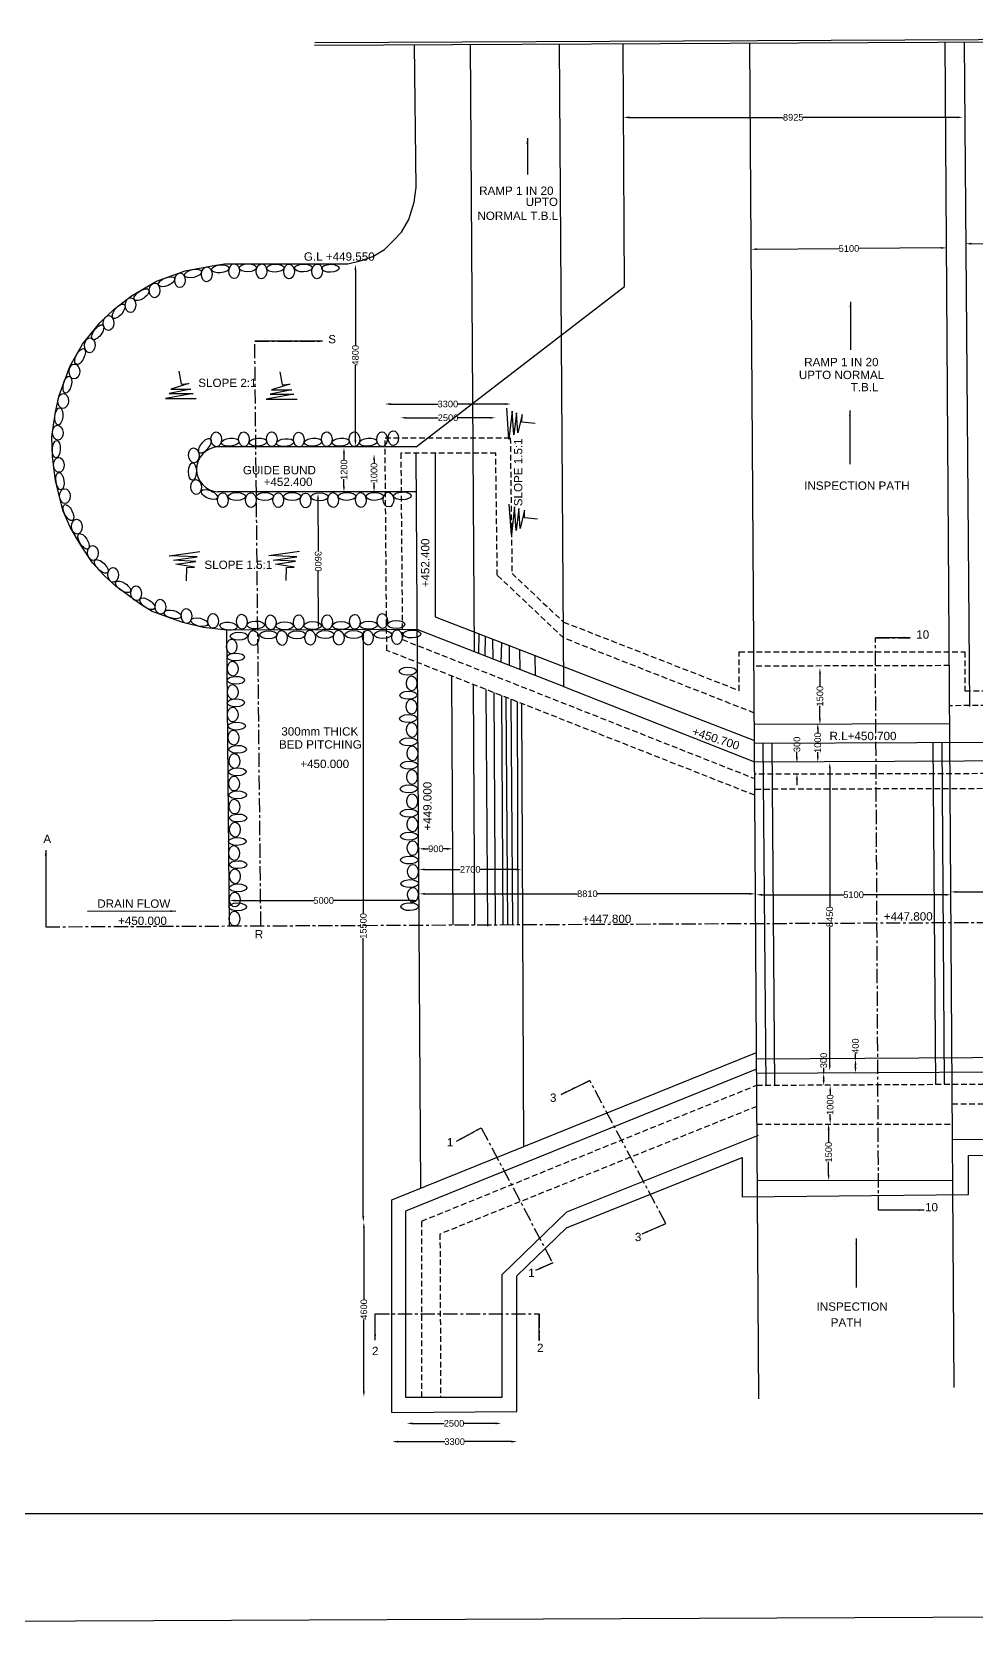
# Model space of a CAD drawing. Header units: millimetres. Extents: x -291 to 121906, y -4 to 63377.
# Drawn here: x 21280 to 46225, y -4 to 42098 of the extents above; entities that cross this region are included whole.
import ezdxf

# ---------------------------------------------------------------- set-up
doc = ezdxf.new("R2010")
doc.units = ezdxf.units.MM
doc.header["$MEASUREMENT"] = 0
doc.linetypes.add('CENTER', pattern=[2, 1.25, -0.25, 0.25, -0.25])
doc.linetypes.add('DASHED', pattern=[0.75, 0.5, -0.25])
for name, color, linetype in [('DIM', 7, 'Continuous'), ('DWG', 7, 'Continuous'), ('TXT', 7, 'Continuous')]:
    doc.layers.add(name, color=color, linetype=linetype)
doc.styles.get("Standard").update_dxf_attribs({"font": 'arial.ttf'})
doc.dimstyles.new('Civil', dxfattribs={"dimtxt": 175, "dimasz": 150, "dimexe": 0.1, "dimexo": 0.0625, "dimgap": 0.09, "dimtad": 0, "dimdec": 0, "dimzin": 12, "dimdsep": 46, "dimtxsty": 'Standard', "dimcen": 0.1, "dimse1": 1, "dimse2": 1, "dimadec": 0, "dimazin": 2, "dimtfac": 1, "dimtdec": 0, "dimtofl": 0, "dimtmove": 0, "dimatfit": 3, "dimfxl": 1, "dimfrac": 1, "dimtolj": 1, "dimtzin": 0, "dimarcsym": 0})
picture_1 = doc.add_image_def('image1.jpg', size_in_pixel=(4892, 9492))

# ---------------------------------------------------------------- blocks, each defined once
blk = doc.blocks.new('*D39')
at = {"layer": 'Defpoints', "color": 0, "linetype": 'ByBlock', "transparency": 16777216}
for p in [(36913, 39667), (45874, 39839), (45874, 39667)]:
    blk.add_point(p, dxfattribs=at)
at = {"layer": 'DIM', "color": 0, "linetype": 'ByBlock', "lineweight": -2, "transparency": 16777216}
for p, q in [((37063, 39839), (41131, 39839)), ((45724, 39839), (41656, 39839))]:
    blk.add_line(p, q, dxfattribs=at)
at = {"layer": 'DIM', "color": 0, "linetype": 'ByBlock', "transparency": 16777216}
for points in [[(37063, 39864), (37063, 39814), (36913, 39839)], [(45724, 39864), (45724, 39814), (45874, 39839)]]:
    blk.add_solid(points, dxfattribs=at)
at = {"layer": 'DIM', "color": 0, "linetype": 'ByBlock', "transparency": 16777216, "insert": (41393, 39839), "char_height": 175, "attachment_point": 5}
blk.add_mtext('\\A1;8925', dxfattribs=at)
blk = doc.blocks.new('*D40')
at = {"layer": 'Defpoints', "color": 0, "linetype": 'ByBlock', "transparency": 16777216}
for p in [(40286, 36304), (45445, 36390), (45445, 36341)]:
    blk.add_point(p, dxfattribs=at)
at = {"layer": 'DIM', "color": 0, "linetype": 'ByBlock', "lineweight": -2, "transparency": 16777216}
for p, q in [((40435, 36355), (42604, 36370)), ((45295, 36389), (43126, 36374))]:
    blk.add_line(p, q, dxfattribs=at)
at = {"layer": 'DIM', "color": 0, "linetype": 'ByBlock', "transparency": 16777216}
for points in [[(40435, 36380), (40435, 36330), (40285, 36353)], [(45295, 36414), (45295, 36364), (45445, 36390)]]:
    blk.add_solid(points, dxfattribs=at)
at = {"layer": 'DIM', "color": 0, "linetype": 'ByBlock', "transparency": 16777216, "insert": (42865, 36372), "char_height": 175, "attachment_point": 5, "rotation": 0.408}
blk.add_mtext('\\A1;5100', dxfattribs=at)
blk = doc.blocks.new('*D41')
at = {"layer": 'Defpoints', "color": 0, "linetype": 'ByBlock', "transparency": 16777216}
for p in [(45951, 36301), (51785, 36573), (51788, 36375)]:
    blk.add_point(p, dxfattribs=at)
at = {"layer": 'DIM', "color": 0, "linetype": 'ByBlock', "lineweight": -2, "transparency": 16777216}
for p, q in [((46098, 36501), (48605, 36533)), ((51636, 36571), (49129, 36540))]:
    blk.add_line(p, q, dxfattribs=at)
at = {"layer": 'DIM', "color": 0, "linetype": 'ByBlock', "transparency": 16777216}
for points in [[(46098, 36526), (46099, 36476), (45948, 36499)], [(51635, 36596), (51636, 36546), (51785, 36573)]]:
    blk.add_solid(points, dxfattribs=at)
at = {"layer": 'DIM', "color": 0, "linetype": 'ByBlock', "transparency": 16777216, "insert": (48867, 36536), "char_height": 175, "attachment_point": 5, "rotation": 0.7239}
blk.add_mtext('\\A1;5259', dxfattribs=at)
blk = doc.blocks.new('*D47')
at = {"layer": 'Defpoints', "color": 0, "linetype": 'ByBlock', "transparency": 16777216}
for p in [(30606, 32175), (33934, 32264), (33934, 32175)]:
    blk.add_point(p, dxfattribs=at)
at = {"layer": 'DIM', "color": 0, "linetype": 'ByBlock', "lineweight": -2, "transparency": 16777216}
for p, q in [((30756, 32264), (32009, 32264)), ((33784, 32264), (32531, 32264))]:
    blk.add_line(p, q, dxfattribs=at)
at = {"layer": 'DIM', "color": 0, "linetype": 'ByBlock', "transparency": 16777216}
for points in [[(30756, 32289), (30756, 32239), (30606, 32264)], [(33784, 32289), (33784, 32239), (33934, 32264)]]:
    blk.add_solid(points, dxfattribs=at)
at = {"layer": 'DIM', "color": 0, "linetype": 'ByBlock', "transparency": 16777216, "insert": (32270, 32264), "char_height": 175, "attachment_point": 5}
blk.add_mtext('\\A1;3300', dxfattribs=at)
blk = doc.blocks.new('*D48')
at = {"layer": 'Defpoints', "color": 0, "linetype": 'ByBlock', "transparency": 16777216}
for p in [(31015, 31861), (33530, 31900), (33530, 31861)]:
    blk.add_point(p, dxfattribs=at)
at = {"layer": 'DIM', "color": 0, "linetype": 'ByBlock', "lineweight": -2, "transparency": 16777216}
for p, q in [((31165, 31900), (32010, 31900)), ((33380, 31900), (32536, 31900))]:
    blk.add_line(p, q, dxfattribs=at)
at = {"layer": 'DIM', "color": 0, "linetype": 'ByBlock', "transparency": 16777216}
for points in [[(31165, 31925), (31165, 31875), (31015, 31900)], [(33380, 31925), (33380, 31875), (33530, 31900)]]:
    blk.add_solid(points, dxfattribs=at)
at = {"layer": 'DIM', "color": 0, "linetype": 'ByBlock', "transparency": 16777216, "insert": (32273, 31900), "char_height": 175, "attachment_point": 5}
blk.add_mtext('\\A1;2500', dxfattribs=at)
blk = doc.blocks.new('*D49')
at = {"layer": 'Defpoints', "color": 0, "linetype": 'ByBlock', "transparency": 16777216}
for p in [(30319, 30936), (30356, 30936), (30356, 29942)]:
    blk.add_point(p, dxfattribs=at)
at = {"layer": 'DIM', "color": 0, "linetype": 'ByBlock', "lineweight": -2, "transparency": 16777216}
for p, q in [((30319, 30786), (30319, 30692)), ((30319, 30092), (30319, 30186))]:
    blk.add_line(p, q, dxfattribs=at)
at = {"layer": 'DIM', "color": 0, "linetype": 'ByBlock', "transparency": 16777216}
for points in [[(30294, 30786), (30344, 30786), (30319, 30936)], [(30294, 30092), (30344, 30092), (30319, 29942)]]:
    blk.add_solid(points, dxfattribs=at)
at = {"layer": 'DIM', "color": 0, "linetype": 'ByBlock', "transparency": 16777216, "insert": (30319, 30439), "char_height": 175, "attachment_point": 5, "rotation": 90}
blk.add_mtext('\\A1;1000', dxfattribs=at)
blk = doc.blocks.new('*D50')
at = {"layer": 'Defpoints', "color": 0, "linetype": 'ByBlock', "transparency": 16777216}
for p in [(28769, 29900), (28837, 29900), (28780, 26313)]:
    blk.add_point(p, dxfattribs=at)
at = {"layer": 'DIM', "color": 0, "linetype": 'ByBlock', "lineweight": -2, "transparency": 16777216}
for p, q in [((28837, 29750), (28841, 28368)), ((28848, 26463), (28843, 27846))]:
    blk.add_line(p, q, dxfattribs=at)
at = {"layer": 'DIM', "color": 0, "linetype": 'ByBlock', "transparency": 16777216}
for points in [[(28862, 29750), (28812, 29750), (28837, 29900)], [(28873, 26463), (28823, 26463), (28848, 26313)]]:
    blk.add_solid(points, dxfattribs=at)
at = {"layer": 'DIM', "color": 0, "linetype": 'ByBlock', "transparency": 16777216, "insert": (28842, 28107), "char_height": 175, "attachment_point": 5, "rotation": 270.1818}
blk.add_mtext('\\A1;3600', dxfattribs=at)
blk = doc.blocks.new('*D51')
at = {"layer": 'Defpoints', "color": 0, "linetype": 'ByBlock', "transparency": 16777216}
for p in [(29460, 31116), (29524, 31116), (29460, 29942)]:
    blk.add_point(p, dxfattribs=at)
at = {"layer": 'DIM', "color": 0, "linetype": 'ByBlock', "lineweight": -2, "transparency": 16777216}
for p, q in [((29524, 30966), (29524, 30781)), ((29524, 30092), (29524, 30276))]:
    blk.add_line(p, q, dxfattribs=at)
at = {"layer": 'DIM', "color": 0, "linetype": 'ByBlock', "transparency": 16777216}
for points in [[(29499, 30966), (29549, 30966), (29524, 31116)], [(29499, 30092), (29549, 30092), (29524, 29942)]]:
    blk.add_solid(points, dxfattribs=at)
at = {"layer": 'DIM', "color": 0, "linetype": 'ByBlock', "transparency": 16777216, "insert": (29524, 30529), "char_height": 175, "attachment_point": 5, "rotation": 90}
blk.add_mtext('\\A1;1200', dxfattribs=at)
blk = doc.blocks.new('*D52')
at = {"layer": 'Defpoints', "color": 0, "linetype": 'ByBlock', "transparency": 16777216}
for p in [(29640, 35953), (29827, 35953), (29640, 31153)]:
    blk.add_point(p, dxfattribs=at)
at = {"layer": 'DIM', "color": 0, "linetype": 'ByBlock', "lineweight": -2, "transparency": 16777216}
for p, q in [((29827, 35803), (29827, 33818)), ((29827, 31303), (29827, 33288))]:
    blk.add_line(p, q, dxfattribs=at)
at = {"layer": 'DIM', "color": 0, "linetype": 'ByBlock', "transparency": 16777216}
for points in [[(29802, 35803), (29852, 35803), (29827, 35953)], [(29802, 31303), (29852, 31303), (29827, 31153)]]:
    blk.add_solid(points, dxfattribs=at)
at = {"layer": 'DIM', "color": 0, "linetype": 'ByBlock', "transparency": 16777216, "insert": (29827, 33553), "char_height": 175, "attachment_point": 5, "rotation": 90}
blk.add_mtext('\\A1;4800', dxfattribs=at)
blk = doc.blocks.new('*D53')
at = {"layer": 'Defpoints', "color": 0, "linetype": 'ByBlock', "transparency": 16777216}
for p in [(26499, 19203), (31476, 19203), (31476, 19143)]:
    blk.add_point(p, dxfattribs=at)
at = {"layer": 'DIM', "color": 0, "linetype": 'ByBlock', "lineweight": -2, "transparency": 16777216}
for p, q in [((26649, 19143), (28726, 19143)), ((31326, 19143), (29248, 19143))]:
    blk.add_line(p, q, dxfattribs=at)
at = {"layer": 'DIM', "color": 0, "linetype": 'ByBlock', "transparency": 16777216}
for points in [[(26649, 19168), (26649, 19118), (26499, 19143)], [(31326, 19168), (31326, 19118), (31476, 19143)]]:
    blk.add_solid(points, dxfattribs=at)
at = {"layer": 'DIM', "color": 0, "linetype": 'ByBlock', "transparency": 16777216, "insert": (28987, 19143), "char_height": 175, "attachment_point": 5}
blk.add_mtext('\\A1;5000', dxfattribs=at)
blk = doc.blocks.new('*D54')
at = {"layer": 'Defpoints', "color": 0, "linetype": 'ByBlock', "transparency": 16777216}
for p in [(30006, 26298), (30006, 10645), (30035, 10645)]:
    blk.add_point(p, dxfattribs=at)
at = {"layer": 'DIM', "color": 0, "linetype": 'ByBlock', "lineweight": -2, "transparency": 16777216}
for p, q in [((30035, 26148), (30035, 18792)), ((30035, 10795), (30035, 18151))]:
    blk.add_line(p, q, dxfattribs=at)
at = {"layer": 'DIM', "color": 0, "linetype": 'ByBlock', "transparency": 16777216}
for points in [[(30010, 26148), (30060, 26148), (30035, 26298)], [(30010, 10795), (30060, 10795), (30035, 10645)]]:
    blk.add_solid(points, dxfattribs=at)
at = {"layer": 'DIM', "color": 0, "linetype": 'ByBlock', "transparency": 16777216, "insert": (30035, 18472), "char_height": 175, "attachment_point": 5, "rotation": 90}
blk.add_mtext('\\A1;15500', dxfattribs=at)
blk = doc.blocks.new('*D55')
at = {"layer": 'Defpoints', "color": 0, "linetype": 'ByBlock', "transparency": 16777216}
for p in [(30035, 10645), (30035, 6029), (30050, 6029)]:
    blk.add_point(p, dxfattribs=at)
at = {"layer": 'DIM', "color": 0, "linetype": 'ByBlock', "lineweight": -2, "transparency": 16777216}
for p, q in [((30050, 10495), (30050, 8602)), ((30050, 6179), (30050, 8072))]:
    blk.add_line(p, q, dxfattribs=at)
at = {"layer": 'DIM', "color": 0, "linetype": 'ByBlock', "transparency": 16777216}
for points in [[(30025, 10495), (30075, 10495), (30050, 10645)], [(30025, 6179), (30075, 6179), (30050, 6029)]]:
    blk.add_solid(points, dxfattribs=at)
at = {"layer": 'DIM', "color": 0, "linetype": 'ByBlock', "transparency": 16777216, "insert": (30050, 8337), "char_height": 175, "attachment_point": 5, "rotation": 90}
blk.add_mtext('\\A1;4600', dxfattribs=at)
blk = doc.blocks.new('*D56')
at = {"layer": 'Defpoints', "color": 0, "linetype": 'ByBlock', "transparency": 16777216}
for p in [(30796, 4788), (34099, 4845), (34099, 4788)]:
    blk.add_point(p, dxfattribs=at)
at = {"layer": 'DIM', "color": 0, "linetype": 'ByBlock', "lineweight": -2, "transparency": 16777216}
for p, q in [((30946, 4845), (32187, 4845)), ((33949, 4845), (32709, 4845))]:
    blk.add_line(p, q, dxfattribs=at)
at = {"layer": 'DIM', "color": 0, "linetype": 'ByBlock', "transparency": 16777216}
for points in [[(30946, 4870), (30946, 4820), (30796, 4845)], [(33949, 4870), (33949, 4820), (34099, 4845)]]:
    blk.add_solid(points, dxfattribs=at)
at = {"layer": 'DIM', "color": 0, "linetype": 'ByBlock', "transparency": 16777216, "insert": (32448, 4845), "char_height": 175, "attachment_point": 5}
blk.add_mtext('\\A1;3300', dxfattribs=at)
blk = doc.blocks.new('*D57')
at = {"layer": 'Defpoints', "color": 0, "linetype": 'ByBlock', "transparency": 16777216}
for p in [(31185, 5302), (33679, 5327), (33679, 5302)]:
    blk.add_point(p, dxfattribs=at)
at = {"layer": 'DIM', "color": 0, "linetype": 'ByBlock', "lineweight": -2, "transparency": 16777216}
for p, q in [((31335, 5327), (32169, 5327)), ((33529, 5327), (32695, 5327))]:
    blk.add_line(p, q, dxfattribs=at)
at = {"layer": 'DIM', "color": 0, "linetype": 'ByBlock', "transparency": 16777216}
for points in [[(31335, 5352), (31335, 5302), (31185, 5327)], [(33529, 5352), (33529, 5302), (33679, 5327)]]:
    blk.add_solid(points, dxfattribs=at)
at = {"layer": 'DIM', "color": 0, "linetype": 'ByBlock', "transparency": 16777216, "insert": (32432, 5327), "char_height": 175, "attachment_point": 5}
blk.add_mtext('\\A1;2500', dxfattribs=at)
blk = doc.blocks.new('*D58')
at = {"layer": 'Defpoints', "color": 0, "linetype": 'ByBlock', "transparency": 16777216}
for p in [(42328, 13242), (42385, 13242), (42385, 11745)]:
    blk.add_point(p, dxfattribs=at)
at = {"layer": 'DIM', "color": 0, "linetype": 'ByBlock', "lineweight": -2, "transparency": 16777216}
for p, q in [((42328, 13092), (42328, 12746)), ((42328, 11895), (42328, 12241))]:
    blk.add_line(p, q, dxfattribs=at)
at = {"layer": 'DIM', "color": 0, "linetype": 'ByBlock', "transparency": 16777216}
for points in [[(42303, 13092), (42353, 13092), (42328, 13242)], [(42303, 11895), (42353, 11895), (42328, 11745)]]:
    blk.add_solid(points, dxfattribs=at)
at = {"layer": 'DIM', "color": 0, "linetype": 'ByBlock', "transparency": 16777216, "insert": (42328, 12493), "char_height": 175, "attachment_point": 5, "rotation": 90}
blk.add_mtext('\\A1;1500', dxfattribs=at)
blk = doc.blocks.new('*D59')
at = {"layer": 'Defpoints', "color": 0, "linetype": 'ByBlock', "transparency": 16777216}
for p in [(42328, 14255), (42369, 14255), (42328, 13242)]:
    blk.add_point(p, dxfattribs=at)
at = {"layer": 'DIM', "color": 0, "linetype": 'ByBlock', "lineweight": -2, "transparency": 16777216}
for p, q in [((42369, 14105), (42369, 14001)), ((42369, 13392), (42369, 13496))]:
    blk.add_line(p, q, dxfattribs=at)
at = {"layer": 'DIM', "color": 0, "linetype": 'ByBlock', "transparency": 16777216}
for points in [[(42344, 14105), (42394, 14105), (42369, 14255)], [(42344, 13392), (42394, 13392), (42369, 13242)]]:
    blk.add_solid(points, dxfattribs=at)
at = {"layer": 'DIM', "color": 0, "linetype": 'ByBlock', "transparency": 16777216, "insert": (42369, 13749), "char_height": 175, "attachment_point": 5, "rotation": 90}
blk.add_mtext('\\A1;1000', dxfattribs=at)
blk = doc.blocks.new('*D60')
at = {"layer": 'Defpoints', "color": 0, "linetype": 'ByBlock', "transparency": 16777216}
for p in [(42197, 14574), (42369, 14574), (42369, 14255)]:
    blk.add_point(p, dxfattribs=at)
at = {"layer": 'DIM', "color": 0, "linetype": 'ByBlock', "lineweight": -2, "transparency": 16777216}
for p, q in [((42197, 14574), (42197, 14724)), ((42197, 14405), (42197, 14424))]:
    blk.add_line(p, q, dxfattribs=at)
at = {"layer": 'DIM', "color": 0, "linetype": 'ByBlock', "transparency": 16777216}
for points in [[(42172, 14424), (42222, 14424), (42197, 14574)], [(42172, 14405), (42222, 14405), (42197, 14255)]]:
    blk.add_solid(points, dxfattribs=at)
at = {"layer": 'DIM', "color": 0, "linetype": 'ByBlock', "transparency": 16777216, "insert": (42197, 14917), "char_height": 175, "attachment_point": 5, "rotation": 90}
blk.add_mtext('\\A1;300', dxfattribs=at)
blk = doc.blocks.new('*D61')
at = {"layer": 'Defpoints', "color": 0, "linetype": 'ByBlock', "transparency": 16777216}
for p in [(42922, 14949), (43038, 14949), (42922, 14588)]:
    blk.add_point(p, dxfattribs=at)
at = {"layer": 'DIM', "color": 0, "linetype": 'ByBlock', "lineweight": -2, "transparency": 16777216}
for p, q in [((43038, 14949), (43038, 15099)), ((43038, 14738), (43038, 14799))]:
    blk.add_line(p, q, dxfattribs=at)
at = {"layer": 'DIM', "color": 0, "linetype": 'ByBlock', "transparency": 16777216}
for points in [[(43013, 14799), (43063, 14799), (43038, 14949)], [(43013, 14738), (43063, 14738), (43038, 14588)]]:
    blk.add_solid(points, dxfattribs=at)
at = {"layer": 'DIM', "color": 0, "linetype": 'ByBlock', "transparency": 16777216, "insert": (43038, 15296), "char_height": 175, "attachment_point": 5, "rotation": 90}
blk.add_mtext('\\A1;400', dxfattribs=at)
blk = doc.blocks.new('*D62')
at = {"layer": 'Defpoints', "color": 0, "linetype": 'ByBlock', "transparency": 16777216}
for p in [(42358, 22786), (42499, 22786), (42499, 14642)]:
    blk.add_point(p, dxfattribs=at)
at = {"layer": 'DIM', "color": 0, "linetype": 'ByBlock', "lineweight": -2, "transparency": 16777216}
for p, q in [((42358, 22636), (42358, 18975)), ((42358, 14792), (42358, 18453))]:
    blk.add_line(p, q, dxfattribs=at)
at = {"layer": 'DIM', "color": 0, "linetype": 'ByBlock', "transparency": 16777216}
for points in [[(42333, 22636), (42383, 22636), (42358, 22786)], [(42333, 14792), (42383, 14792), (42358, 14642)]]:
    blk.add_solid(points, dxfattribs=at)
at = {"layer": 'DIM', "color": 0, "linetype": 'ByBlock', "transparency": 16777216, "insert": (42358, 18714), "char_height": 175, "attachment_point": 5, "rotation": 90}
blk.add_mtext('\\A1;8450', dxfattribs=at)
blk = doc.blocks.new('*D63')
at = {"layer": 'Defpoints', "color": 0, "linetype": 'ByBlock', "transparency": 16777216}
for p in [(31509, 20061), (34211, 20061), (34211, 19965)]:
    blk.add_point(p, dxfattribs=at)
at = {"layer": 'DIM', "color": 0, "linetype": 'ByBlock', "lineweight": -2, "transparency": 16777216}
for p, q in [((31659, 19965), (32598, 19965)), ((34061, 19965), (33123, 19965))]:
    blk.add_line(p, q, dxfattribs=at)
at = {"layer": 'DIM', "color": 0, "linetype": 'ByBlock', "transparency": 16777216}
for points in [[(31659, 19990), (31659, 19940), (31509, 19965)], [(34061, 19990), (34061, 19940), (34211, 19965)]]:
    blk.add_solid(points, dxfattribs=at)
at = {"layer": 'DIM', "color": 0, "linetype": 'ByBlock', "transparency": 16777216, "insert": (32860, 19965), "char_height": 175, "attachment_point": 5}
blk.add_mtext('\\A1;2700', dxfattribs=at)
blk = doc.blocks.new('*D64')
at = {"layer": 'Defpoints', "color": 0, "linetype": 'ByBlock', "transparency": 16777216}
for p in [(31509, 20469), (32394, 20510), (32394, 20469)]:
    blk.add_point(p, dxfattribs=at)
at = {"layer": 'DIM', "color": 0, "linetype": 'ByBlock', "lineweight": -2, "transparency": 16777216}
for p, q in [((31659, 20510), (31759, 20510)), ((32244, 20510), (32145, 20510))]:
    blk.add_line(p, q, dxfattribs=at)
at = {"layer": 'DIM', "color": 0, "linetype": 'ByBlock', "transparency": 16777216}
for points in [[(31659, 20535), (31659, 20485), (31509, 20510)], [(32244, 20535), (32244, 20485), (32394, 20510)]]:
    blk.add_solid(points, dxfattribs=at)
at = {"layer": 'DIM', "color": 0, "linetype": 'ByBlock', "transparency": 16777216, "insert": (31952, 20510), "char_height": 175, "attachment_point": 5}
blk.add_mtext('\\A1;900', dxfattribs=at)
blk = doc.blocks.new('*D65')
at = {"layer": 'Defpoints', "color": 0, "linetype": 'ByBlock', "transparency": 16777216}
for p in [(31517, 19183), (40393, 19321), (40393, 19183)]:
    blk.add_point(p, dxfattribs=at)
at = {"layer": 'DIM', "color": 0, "linetype": 'ByBlock', "lineweight": -2, "transparency": 16777216}
for p, q in [((31667, 19321), (35694, 19321)), ((40243, 19321), (36217, 19321))]:
    blk.add_line(p, q, dxfattribs=at)
at = {"layer": 'DIM', "color": 0, "linetype": 'ByBlock', "transparency": 16777216}
for points in [[(31667, 19346), (31667, 19296), (31517, 19321)], [(40243, 19346), (40243, 19296), (40393, 19321)]]:
    blk.add_solid(points, dxfattribs=at)
at = {"layer": 'DIM', "color": 0, "linetype": 'ByBlock', "transparency": 16777216, "insert": (35955, 19321), "char_height": 175, "attachment_point": 5}
blk.add_mtext('\\A1;8810', dxfattribs=at)
blk = doc.blocks.new('*D66')
at = {"layer": 'Defpoints', "color": 0, "linetype": 'ByBlock', "transparency": 16777216}
for p in [(40414, 19296), (45561, 19296), (45561, 19296)]:
    blk.add_point(p, dxfattribs=at)
at = {"layer": 'DIM', "color": 0, "linetype": 'ByBlock', "lineweight": -2, "transparency": 16777216}
for p, q in [((40564, 19296), (42726, 19296)), ((45411, 19296), (43249, 19296))]:
    blk.add_line(p, q, dxfattribs=at)
at = {"layer": 'DIM', "color": 0, "linetype": 'ByBlock', "transparency": 16777216}
for points in [[(40564, 19321), (40564, 19271), (40414, 19296)], [(45411, 19321), (45411, 19271), (45561, 19296)]]:
    blk.add_solid(points, dxfattribs=at)
at = {"layer": 'DIM', "color": 0, "linetype": 'ByBlock', "transparency": 16777216, "insert": (42987, 19296), "char_height": 175, "attachment_point": 5}
blk.add_mtext('\\A1;5100', dxfattribs=at)
blk = doc.blocks.new('*D67')
at = {"layer": 'Defpoints', "color": 0, "linetype": 'ByBlock', "transparency": 16777216}
for p in [(53240, 19371), (45556, 19321), (53240, 19321)]:
    blk.add_point(p, dxfattribs=at)
at = {"layer": 'DIM', "color": 0, "linetype": 'ByBlock', "lineweight": -2, "transparency": 16777216}
for p, q in [((45706, 19371), (49137, 19371)), ((53090, 19371), (49659, 19371))]:
    blk.add_line(p, q, dxfattribs=at)
at = {"layer": 'DIM', "color": 0, "linetype": 'ByBlock', "transparency": 16777216}
for points in [[(45706, 19396), (45706, 19346), (45556, 19371)], [(53090, 19396), (53090, 19346), (53240, 19371)]]:
    blk.add_solid(points, dxfattribs=at)
at = {"layer": 'DIM', "color": 0, "linetype": 'ByBlock', "transparency": 16777216, "insert": (49398, 19371), "char_height": 175, "attachment_point": 5}
blk.add_mtext('\\A1;7616', dxfattribs=at)
blk = doc.blocks.new('*D73')
at = {"layer": 'Defpoints', "color": 0, "linetype": 'ByBlock', "transparency": 16777216}
for p in [(41434, 22776), (41491, 22776), (41434, 22494)]:
    blk.add_point(p, dxfattribs=at)
at = {"layer": 'DIM', "color": 0, "linetype": 'ByBlock', "lineweight": -2, "transparency": 16777216}
for p, q in [((41491, 22926), (41491, 23076)), ((41491, 22344), (41491, 22194))]:
    blk.add_line(p, q, dxfattribs=at)
at = {"layer": 'DIM', "color": 0, "linetype": 'ByBlock', "transparency": 16777216}
for points in [[(41466, 22926), (41516, 22926), (41491, 22776)], [(41466, 22344), (41516, 22344), (41491, 22494)]]:
    blk.add_solid(points, dxfattribs=at)
at = {"layer": 'DIM', "color": 0, "linetype": 'ByBlock', "transparency": 16777216, "insert": (41491, 23270), "char_height": 175, "attachment_point": 5, "rotation": 90}
blk.add_mtext('\\A1;300', dxfattribs=at)
blk = doc.blocks.new('*D74')
at = {"layer": 'Defpoints', "color": 0, "linetype": 'ByBlock', "transparency": 16777216}
for p in [(42020, 23827), (42041, 23827), (42020, 22805)]:
    blk.add_point(p, dxfattribs=at)
at = {"layer": 'DIM', "color": 0, "linetype": 'ByBlock', "lineweight": -2, "transparency": 16777216}
for p, q in [((42041, 23677), (42041, 23569)), ((42041, 22955), (42041, 23063))]:
    blk.add_line(p, q, dxfattribs=at)
at = {"layer": 'DIM', "color": 0, "linetype": 'ByBlock', "transparency": 16777216}
for points in [[(42016, 23677), (42066, 23677), (42041, 23827)], [(42016, 22955), (42066, 22955), (42041, 22805)]]:
    blk.add_solid(points, dxfattribs=at)
at = {"layer": 'DIM', "color": 0, "linetype": 'ByBlock', "transparency": 16777216, "insert": (42041, 23316), "char_height": 175, "attachment_point": 5, "rotation": 90}
blk.add_mtext('\\A1;1000', dxfattribs=at)
blk = doc.blocks.new('*D75')
at = {"layer": 'Defpoints', "color": 0, "linetype": 'ByBlock', "transparency": 16777216}
for p in [(42034, 25288), (42098, 25288), (42034, 23799)]:
    blk.add_point(p, dxfattribs=at)
at = {"layer": 'DIM', "color": 0, "linetype": 'ByBlock', "lineweight": -2, "transparency": 16777216}
for p, q in [((42098, 25138), (42098, 24796)), ((42098, 23949), (42098, 24291))]:
    blk.add_line(p, q, dxfattribs=at)
at = {"layer": 'DIM', "color": 0, "linetype": 'ByBlock', "transparency": 16777216}
for points in [[(42073, 25138), (42123, 25138), (42098, 25288)], [(42073, 23949), (42123, 23949), (42098, 23799)]]:
    blk.add_solid(points, dxfattribs=at)
at = {"layer": 'DIM', "color": 0, "linetype": 'ByBlock', "transparency": 16777216, "insert": (42098, 24543), "char_height": 175, "attachment_point": 5, "rotation": 90}
blk.add_mtext('\\A1;1500', dxfattribs=at)

msp = doc.modelspace()

# ---------------------------------------------------------------- linework, layer by layer
at = {"linetype": 'ByBlock'}
msp.add_lwpolyline([(118249.3, 2936.9), (3003.8, 2936.9), (3003.8, 60972.5), (118249.3, 60972.5)], close=True, dxfattribs=at)
at = {"layer": 'DWG', "linetype": 'ByBlock'}
for points in [[(28747.8, 41744.8), (57997.2, 41890.6), (58469.9, 41304.4), (58469.9, 42664.1), (58975.1, 41874.3), (77134.8, 41980.1), (77591.1, 41402), (77583, 42753.6), (78088.2, 41963.8), (82396.1, 42012.7), (82868.7, 41402.1), (82844.2, 42810.6), (83398.3, 42004.6), (93170.8, 42045.3)], [(35209.7, 41777), (35327.6, 24795.6), (31459.3, 26302.2), (26429.9, 26287), (25806.4, 26362.9), (25266.7, 26492.1), (24840.9, 26636.4), (24460.8, 26780.7), (24156.7, 26963), (23506.1, 27437.9), (23194.4, 27726.6), (22882.7, 28068.4), (22571, 28531.8), (22297.3, 28995.2), (22107.3, 29435.8), (21901.7, 30238.2), (21825.7, 30876.3), (21802.9, 31392.8), (21901.7, 32061.3), (22000.5, 32486.7), (22290, 33274.1), (22616.9, 33843.9), (23073, 34413.6), (23453.1, 34770.6), (23909.3, 35120), (24574.2, 35511.1), (25326.8, 35784.6), (26140.3, 35928.9), (26368.3, 35966.9), (29626.2, 35966.9), (29991.1, 36059.9), (30287.6, 36166.2), (30591.7, 36348.5), (30850.2, 36599.2), (31040.2, 36804.3), (31237.9, 37138.6), (31382.3, 37594.3), (31428, 37981.7), (31391.8, 41758)], [(28751.1, 41816.4), (57982.9, 41946.3), (57997.2, 41890.6)], [(31436, 31130.8), (36931.9, 35371.7), (36904.3, 41785.5)], [(32862.1, 41765.3), (32961.3, 25717.2)], [(40482.1, 5976.7), (40250, 41783.9)], [(45641.9, 6277.2), (45409.4, 41827.9)], [(45905.6, 41830.3), (46049.6, 24269.4)], [(25166.2, 33128), (25225.2, 32784.7), (25429.2, 32806.2), (24951.5, 32656), (25482.9, 32656), (24908.5, 32543.4), (25536.6, 32543.4), (24806.5, 32409.3), (25622.5, 32409.3)], [(27828.7, 33111.9), (27887.7, 32768.7), (28091.7, 32790.1), (27614, 32639.9), (28145.4, 32639.9), (27571, 32527.3), (28199.1, 32527.3), (27469, 32393.2), (28285, 32393.2)], [(34573.9, 31750.5), (34227.3, 31784.3), (34233.8, 31989.3), (34118.9, 31501.9), (34080.1, 32031.9), (34009.7, 31450.8), (33963.8, 32077.2), (33883.4, 31339.3), (33823.8, 32153)], [(31436, 31130.8), (26190.7, 31130.8)], [(31553.8, 11540.8), (31429.5, 30964.4)], [(31936, 30964.4), (31936, 26642.5), (40369.4, 23368.5)], [(31436, 29941.6), (26190.7, 29941.6)], [(34636.3, 29219), (34289.7, 29252.8), (34296.2, 29457.8), (34181.3, 28970.4), (34142.5, 29500.4), (34072.1, 28919.3), (34026.2, 29545.7), (33945.8, 28807.8), (33886.2, 29621.5)], [(25360.9, 27594.2), (25371.6, 27942.4), (25576.5, 27949.5), (25082.5, 28031.7), (25608.8, 28105.7), (25024.3, 28137.2), (25646.2, 28224.7), (24904.6, 28255.8), (25712.6, 28369.5)], [(27993.6, 27598.8), (28004.3, 27946.9), (28209.3, 27954.1), (27715.3, 28036.2), (28241.5, 28110.3), (27657.1, 28141.8), (28279, 28229.3), (27537.4, 28260.4), (28345.4, 28374)], [(26503.5, 18471.5), (26429.9, 26287)], [(33086.7, 26195.8), (33076.7, 25672.3)], [(33255.2, 26130.4), (33248.1, 25605.5)], [(33447.5, 26055.7), (33452.8, 25525.8)], [(33687.2, 25962.6), (33668.2, 25441.9)], [(33887, 25885.1), (33892.2, 25354.7)], [(34162.2, 25778.3), (34167.2, 25247.6)], [(34569.7, 25620.1), (34577.5, 25087.8)], [(32368.5, 25078), (32401.3, 18499.3)], [(32980.5, 18502), (32945.5, 24850.9)], [(33274.6, 24721.3), (33316.6, 18469.3)], [(33526.3, 18504.6), (33489.8, 24636.6)], [(33687.1, 24559), (33719.7, 18505.5)], [(33853.8, 18506.1), (33810.7, 24510.3)], [(33935.3, 24461.3), (33979.9, 18506.7)], [(35327.6, 24795.6), (40373, 22807.3), (86566.5, 23030.5)], [(34122.7, 18507.4), (34106.6, 24393.8)], [(34218.2, 24349.9), (34267.6, 12637.9)], [(40366.5, 23803.9), (45527.1, 23824.2)], [(40369.8, 23298.8), (53231.2, 23352.6), (53251, 23897.5)], [(40678.7, 14264.6), (40603, 23299.8)], [(40825, 23300.7), (40901.1, 14265.7)], [(45164.3, 14287.2), (45093.8, 23318.6)], [(45319.3, 23319.5), (45378.5, 14288.3)], [(53231.2, 23352.6), (53305.8, 12847.8), (45599.1, 12819.2)], [(30786.5, 5617.9), (34089, 5638.4), (34089, 9229.5), (35400.4, 10498.6), (40043.6, 12350.2), (40043.6, 11316.4), (46025.3, 11371.2), (46025.3, 12404.9), (53700.3, 12460.4), (53700.3, 13268.3), (51898.3, 13268.3), (51872.3, 18591.2)], [(30786.5, 5617.9), (30786.5, 11230.6), (40422.8, 15126.3)], [(40423.8, 14964.9), (53290.2, 15041.1)], [(40425.6, 14691.1), (31151.5, 10932.6), (31151.5, 6016.4), (33700.3, 6016.4), (33700.3, 9263), (35416.2, 10920.9), (40474.4, 12945.6)], [(53293, 14642.8), (40426.3, 14574.6)], [(40444.7, 11741.9), (45606.1, 11750.1)]]:
    msp.add_lwpolyline(points, dxfattribs=at)
at = {"layer": 'DWG', "linetype": 'CENTER', "ltscale": 300}
for points in [[(27329.6, 18475.4), (27168, 33929.1), (28960.5, 33929.1)], [(44853.7, 10963.5), (43649.2, 10963.5), (43562.1, 26089.2), (44484.9, 26089.2)], [(21644.7, 20478.7), (21644.7, 18448.5), (106505.5, 18848.9), (106505.5, 20662)], [(37404.1, 10333.9), (38028.1, 10611), (36017.2, 14390.4), (35263.2, 14018)], [(32499.1, 12784.4), (33149, 13139.4), (35038.3, 9571.9), (34596.3, 9372.7)], [(30349.1, 7529.3), (30349.1, 8225), (34678.7, 8225), (34678.7, 7514.1)]]:
    msp.add_lwpolyline(points, dxfattribs=at)
at = {"layer": 'DWG', "linetype": 'DASHED', "ltscale": 300}
for points in [[(40378.7, 21924.9), (30655.6, 25752.3), (30609.5, 31373.5), (33917.6, 31373.5), (33963.4, 27786.7), (35324.7, 26502.6), (39968.4, 24692), (39968.4, 25712.7), (45929.2, 25712.7), (45929.2, 24686.3), (53640.8, 24686.3), (53640.8, 23898), (54538.7, 23898), (54599.4, 18575.1)], [(40364.6, 24098.1), (35326.1, 26081.2), (33574.7, 27741.2), (33534, 30964.4), (31026.5, 30964.4), (31067.2, 26039.9), (40375.9, 22366.1)], [(45517.2, 25351), (40356.6, 25336.3)], [(53251, 23897.5), (53251, 24298.9), (45524.1, 24292.8)], [(53237.1, 22514.5), (40375.1, 22480.6)], [(40395.5, 22089.6), (53239.9, 22131)], [(31577.8, 6016.4), (31577.8, 10673.3), (40428.4, 14263.3), (86628.4, 14496.2), (97367.7, 10973.3), (97367.7, 6338.5)], [(40432, 13705.1), (32060.1, 10329.5), (32078.4, 6016.4)], [(45592.9, 13768.8), (53298.9, 13820.7)], [(40435, 13235.6), (45596.4, 13235.8)]]:
    msp.add_lwpolyline(points, dxfattribs=at)
at = {"layer": 'DWG', "linetype": 'ByBlock'}
msp.add_arc((26224.5, 30536.2), 595.6, 93.25056, 266.74944, dxfattribs=at)
for centre, major_axis, ratio in [((25536.4, 35712.7), (225.7, 51.3), 0.4516128), ((25899.2, 35690.5), (-5.3, -196.1), 0.7142861), ((26255.4, 35834.2), (230.4, 22.9), 0.4516128), ((26623.5, 35775.2), (-5.3, -196.1), 0.7142861), ((26984.9, 35863.1), (231.4, 5.2), 0.4516128), ((27347.8, 35772.4), (-5.3, -196.1), 0.7142861), ((27711.4, 35855.8), (231.4, 5.2), 0.4516128), ((28074.3, 35765.2), (-5.3, -196.1), 0.7142861), ((28452.5, 35858.2), (231.4, 5.2), 0.4516128), ((28815.4, 35767.6), (-5.3, -196.1), 0.7142861), ((29168.5, 35851), (231.4, 5.2), 0.4516128), ((24521.6, 35265.5), (-5.3, -196.1), 0.7142861), ((24837.8, 35496.5), (213.2, 90.2), 0.4516128), ((25193.2, 35535), (-5.3, -196.1), 0.7142861), ((23885, 34875.9), (-5.3, -196.1), 0.7142861), ((24177.8, 35151.7), (191.4, 130.2), 0.4516128), ((23305.2, 34404.8), (-5.3, -196.1), 0.7142861), ((23572.7, 34715.2), (147.3, 178.5), 0.4516128), ((23019, 34158.3), (136.6, 186.9), 0.4516128), ((22554.7, 33517.1), (108.8, 204.3), 0.4516128), ((22811.3, 33815.8), (-5.3, -196.1), 0.7142861), ((22403.5, 33121.8), (-5.3, -196.1), 0.7142861), ((22217.3, 32776.6), (56.1, 224.6), 0.4516128), ((22107.2, 32345), (-5.3, -196.1), 0.7142861), ((21991.8, 31935.8), (23.8, 230.3), 0.4516128), ((21964.9, 31505.4), (6.3, -196.1), 0.7142861), ((21925.9, 31070.9), (10.2, 231.3), 0.4516128), ((25849.3, 31158.2), (142.1, 182.7), 0.4516128), ((26151.5, 31330.5), (6.3, -196.1), 0.7142861), ((26517.8, 31255.3), (230.7, 19.6), 0.4516128), ((26881.5, 31333.4), (6.3, -196.1), 0.7142861), ((27253.6, 31258.1), (230.7, 19.6), 0.4516128), ((27617.2, 31336.3), (6.3, -196.1), 0.7142861), ((27969.1, 31243.7), (230.7, 19.6), 0.4516128), ((28332.8, 31321.9), (6.3, -196.1), 0.7142861), ((28706.6, 31258.2), (230.7, 19.6), 0.4516128), ((29070.2, 31336.4), (6.3, -196.1), 0.7142861), ((29436.6, 31258.2), (230.7, 19.6), 0.4516128), ((29800.2, 31336.4), (6.3, -196.1), 0.7142861), ((30165.1, 31255.5), (230.7, 19.6), 0.4516128), ((30528.8, 31333.6), (6.3, -196.1), 0.7142861), ((30828.8, 31362.4), (6.3, -196.1), 0.7142861), ((21990.4, 30655.4), (6.3, -196.1), 0.7142861), ((25557.1, 30909.6), (6.3, -196.1), 0.7142861), ((22021, 30225.3), (-35.3, 228.8), 0.4516128), ((25520.5, 30479.1), (4.2, 231.5), 0.4516128), ((22152.9, 29830.9), (6.3, -196.1), 0.7142861), ((25617.7, 30073.5), (6.3, -196.1), 0.7142861), ((25970.6, 29871.9), (-211.1, 95.1), 0.4516128), ((26324.6, 29721.8), (6.3, -196.1), 0.7142861), ((26692.2, 29817.7), (-231.5, -3), 0.4516128), ((27065.3, 29721.8), (6.3, -196.1), 0.7142861), ((27433, 29817.7), (-231.5, -3), 0.4516128), ((27789.5, 29721.8), (6.3, -196.1), 0.7142861), ((28157.2, 29817.7), (-231.5, -3), 0.4516128), ((28510.9, 29713.1), (6.3, -196.1), 0.7142861), ((28878.5, 29809), (-231.5, -3), 0.4516128), ((29237.9, 29727.5), (6.3, -196.1), 0.7142861), ((29605.5, 29823.4), (-231.5, -3), 0.4516128), ((29970.7, 29727.5), (6.3, -196.1), 0.7142861), ((30338.4, 29823.4), (-231.5, -3), 0.4516128), ((30697.8, 29739), (6.3, -196.1), 0.7142861), ((31065.5, 29834.9), (-231.5, -3), 0.4516128), ((22243.8, 29395.4), (-105.8, 205.9), 0.4516128), ((22468.3, 29022.3), (6.3, -196.1), 0.7142861), ((22645.5, 28634.4), (-121.2, 197.2), 0.4516128), ((22892.1, 28328.2), (6.3, -196.1), 0.7142861), ((23113.9, 27974), (-165.4, 161.9), 0.4516128), ((23426.1, 27750.5), (6.3, -196.1), 0.7142861), ((23689.1, 27433.4), (-192.8, 128.2), 0.4516128), ((24033, 27264.1), (6.3, -196.1), 0.7142861), ((24331.7, 26985.9), (-192.8, 128.2), 0.4516128), ((24675.6, 26907.4), (6.3, -196.1), 0.7142861), ((24996.4, 26704.3), (-225.5, 52.4), 0.4516128), ((25363.6, 26664.2), (6.3, -196.1), 0.7142861), ((25703.9, 26500), (-225.5, 52.4), 0.4516128), ((26067.8, 26534.5), (6.3, -196.1), 0.7142861), ((26825.9, 26514.4), (6.3, -196.1), 0.7142861), ((27192.5, 26424.2), (-231.5, -3), 0.4516128), ((27589.6, 26494.6), (6.3, -196.1), 0.7142861), ((28328.4, 26499.5), (6.3, -196.1), 0.7142861), ((29082.2, 26499.5), (6.3, -196.1), 0.7142861), ((29811.2, 26509.5), (6.3, -196.1), 0.7142861), ((30177.8, 26419.2), (-231.5, -3), 0.4516128), ((30537.9, 26529.1), (6.3, -196.1), 0.7142861), ((30904.5, 26438.8), (-231.5, -3), 0.4516128), ((26476.9, 26391.8), (-230.2, 24), 0.4516128), ((26747.3, 26128.4), (-231.5, -3), 0.4516128), ((27133.3, 26083.3), (6.3, -196.1), 0.7142861), ((27529.7, 26166.5), (-231.5, -3), 0.4516128), ((27956.2, 26404.4), (-231.5, -3), 0.4516128), ((27884, 26083.1), (6.3, -196.1), 0.7142861), ((28280.4, 26166.3), (-231.5, -3), 0.4516128), ((28695.1, 26409.3), (-231.5, -3), 0.4516128), ((28632.8, 26088.1), (6.3, -196.1), 0.7142861), ((29029.2, 26171.3), (-231.5, -3), 0.4516128), ((29448.9, 26409.3), (-231.5, -3), 0.4516128), ((29386.6, 26088.1), (6.3, -196.1), 0.7142861), ((29783, 26171.3), (-231.5, -3), 0.4516128), ((30157.1, 26088.1), (6.3, -196.1), 0.7142861), ((30553.5, 26171.3), (-231.5, -3), 0.4516128), ((30925.8, 26103), (6.3, -196.1), 0.7142861), ((31322.2, 26186.2), (-231.5, -3), 0.4516128), ((26557.4, 25857.1), (6.3, -196.1), 0.7142861), ((26669.3, 25578), (-231.5, -3), 0.4516128), ((26585, 25270.1), (6.3, -196.1), 0.7142861), ((31213.1, 25205.1), (-231.5, -3), 0.4516128), ((26669.3, 24963.5), (-231.5, -3), 0.4516128), ((26585, 24655.6), (6.3, -196.1), 0.7142861), ((31312.6, 24884.1), (6.3, -196.1), 0.7142861), ((26669.3, 24368.5), (-231.5, -3), 0.4516128), ((31228, 24570.9), (-231.5, -3), 0.4516128), ((31307.6, 24266), (6.3, -196.1), 0.7142861), ((26585, 24060.6), (6.3, -196.1), 0.7142861), ((31222.9, 23952.8), (-231.5, -3), 0.4516128), ((26692, 23754), (-231.5, -3), 0.4516128), ((26607.7, 23446.1), (6.3, -196.1), 0.7142861), ((31317.5, 23651.6), (6.3, -196.1), 0.7142861), ((26714.9, 23139.5), (-231.5, -3), 0.4516128), ((31232.9, 23338.4), (-231.5, -3), 0.4516128), ((31332.4, 23032.2), (6.3, -196.1), 0.7142861), ((26630.6, 22831.6), (6.3, -196.1), 0.7142861), ((31247.7, 22719), (-231.5, -3), 0.4516128), ((26705.8, 22544.4), (-231.5, -3), 0.4516128), ((26621.5, 22236.4), (6.3, -196.1), 0.7142861), ((31322.4, 22409.5), (6.3, -196.1), 0.7142861), ((26715, 21934.4), (-231.5, -3), 0.4516128), ((31237.7, 22096.3), (-231.5, -3), 0.4516128), ((31327.3, 21765.4), (6.3, -196.1), 0.7142861), ((26630.7, 21626.5), (6.3, -196.1), 0.7142861), ((31242.7, 21452.2), (-231.5, -3), 0.4516128), ((26728.7, 21324.5), (-231.5, -3), 0.4516128), ((26644.4, 21016.6), (6.3, -196.1), 0.7142861), ((31332.3, 21155.9), (6.3, -196.1), 0.7142861), ((26705.8, 20706.4), (-231.5, -3), 0.4516128), ((31247.7, 20842.7), (-231.5, -3), 0.4516128), ((31337.1, 20528.4), (6.3, -196.1), 0.7142861), ((26621.5, 20398.5), (6.3, -196.1), 0.7142861), ((31252.5, 20215.2), (-231.5, -3), 0.4516128), ((26728.8, 20091.9), (-231.5, -3), 0.4516128), ((26644.5, 19784), (6.3, -196.1), 0.7142861), ((31347, 19904), (6.3, -196.1), 0.7142861), ((26724.2, 19477.4), (-231.5, -3), 0.4516128), ((26639.9, 19169.4), (6.3, -196.1), 0.7142861), ((31262.4, 19590.8), (-231.5, -3), 0.4516128), ((31347, 19294.6), (6.3, -196.1), 0.7142861), ((26715, 18975.1), (-231.5, -3), 0.4516128), ((31262.4, 18981.4), (-231.5, -3), 0.4516128), ((26630.7, 18667.2), (6.3, -196.1), 0.7142861)]:
    msp.add_ellipse(centre, major_axis=major_axis, ratio=ratio, dxfattribs=at)

# ---------------------------------------------------------------- texts
at = {"layer": 'DIM', "linetype": 'ByBlock'}
for s, p in [('RAMP 1 IN 20', (33095.7, 37790.3)), ('UPTO', (34324.8, 37497.7)), ('NORMAL T.B.L', (33049.4, 37128.9)), ('G.L +449.550', (28465.3, 36050.9)), ('S', (29108.4, 33868.4)), ('RAMP 1 IN 20', (41682.5, 33263.9)), ('SLOPE 2:1', (25675.5, 32712.9)), ('UPTO NORMAL', (41542.3, 32923.2)), ('T.B.L', (42911.1, 32601.3)), ('GUIDE BUND ', (26853.9, 30407.1)), ('+452.400', (27402.2, 30097.2)), ('INSPECTION PATH', (41682.5, 29996.7)), ('SLOPE 1.5:1', (25838.6, 27906.5)), ('10', (44642.7, 26063.1)), ('300mm THICK', (27869.3, 23502.3)), ('R.L+450.700', (42352, 23381.8)), ('BED PITCHING', (27808.3, 23158.8)), ('+450.000', (28370.4, 22645)), ('A', (21583.7, 20664.1)), ('DRAIN FLOW', (23007.2, 18952.1)), ('+450.000', (23556.2, 18498.5)), ('+447.800', (35824.8, 18551)), ('+447.800', (43786.5, 18614.8)), ('R', (27168.3, 18143.1)), ('3', (34966.7, 13824.5)), ('1', (32243.2, 12646.6)), ('10', (44875.2, 10930.5)), ('3', (37210.3, 10143)), ('1', (34391.8, 9196.9)), ('INSPECTION', (42011.2, 8304.2)), ('PATH', (42383.6, 7885.5)), ('2', (30264, 7131.3)), ('2', (34622.8, 7212.5))]:
    msp.add_text(s, height=220, dxfattribs=at).set_placement(p)
for s, rotation, p in [('SLOPE 1.5:1', 90, (34236.3, 29562.8)), ('+452.400', 90, (31780.8, 27419.1)), ('+450.700', 342.01597, (38702.2, 23519.8)), ('+449.000', 90, (31837.6, 20991.9))]:
    msp.add_text(s, height=220, rotation=rotation, dxfattribs=at).set_placement(p)

# ---------------------------------------------------------------- dimensions: what is measured, and where the dimension line sits
for p1, p2, distance, text, picture, middle in [((36913.4, 39667.1), (45873.6, 39667.1), 171.8, '8925', '*D39', (41393.5, 39838.9)), ((45951, 36301.1), (51788, 36374.8), 198.4, '5259', '*D41', (48867, 36536.4)), ((40285.5, 36304.1), (45445.3, 36340.8), 49.4, '5100', '*D40', (42865, 36371.8)), ((29640, 31152.6), (29640, 35953.2), -186.9, '4800', '*D52', (29827, 33552.9)), ((30605.8, 32174.6), (33933.7, 32174.6), 89.5, '3300', '*D47', (32269.7, 32264.2)), ((31015.4, 31861.3), (33530.5, 31861.3), 38.4, '2500', '*D48', (32272.9, 31899.7)), ((29460, 29941.6), (29460, 31115.6), -63.6, '1200', '*D51', (29523.6, 30528.6)), ((30356.1, 29941.6), (30356.1, 30936.5), 36.9, '1000', '*D49', (30319.2, 30439)), ((28780.3, 26313), (28768.9, 29900), -67.7, '3600', '*D50', (28842.3, 28106.7)), ((30005.8, 26297.8), (30005.8, 10645.3), 28.8, '15500', '*D54', (30034.7, 18471.5)), ((42034.2, 23799.2), (42034.2, 25287.6), -63.5, '1500', '*D75', (42097.7, 24543.4)), ((42020.1, 22804.7), (42020.1, 23827.5), -21.2, '1000', '*D74', (42041.2, 23316.1)), ((41434.1, 22494.3), (41434.1, 22776.5), -56.5, '300', '*D73', (41490.6, 23269.5)), ((42499.2, 14642), (42499.2, 22786.5), 140.9, '8450', '*D62', (42358.4, 18714.3)), ((31509.4, 20468.5), (32393.9, 20468.5), 41.4, '900', '*D64', (31951.7, 20510)), ((31509.4, 20061.2), (34211.1, 20061.2), -96.7, '2700', '*D63', (32860.3, 19964.6)), ((31517.4, 19182.8), (40393.5, 19182.8), 138, '8810', '*D65', (35955.4, 19320.8)), ((40413.8, 19296), (45561.2, 19296), 0, '5100', '*D66', (42987.5, 19296)), ((45556.2, 19321.2), (53239.6, 19321.2), 50.2, '7616', '*D67', (49397.9, 19371.4)), ((26498.7, 19203.3), (31475.8, 19203.3), -60, '5000', '*D53', (28987.3, 19143.3)), ((42922.3, 14587.8), (42922.3, 14949.5), -115.4, '400', '*D61', (43037.7, 15296.1)), ((42368.5, 14255.2), (42368.5, 14574.4), 171.1, '300', '*D60', (42197.5, 14917.5)), ((42327.9, 13241.8), (42327.9, 14255.2), -40.6, '1000', '*D59', (42368.5, 13748.5)), ((42384.7, 11745), (42384.7, 13241.8), 56.8, '1500', '*D58', (42327.9, 12493.4)), ((30034.7, 10645.3), (30034.7, 6028.9), 15.2, '4600', '*D55', (30049.8, 8337.1)), ((31184.9, 5301.7), (33679.2, 5301.7), 25, '2500', '*D57', (32432.1, 5326.8)), ((30796.4, 4788.2), (34099.1, 4788.2), 56.4, '3300', '*D56', (32447.7, 4844.6))]:
    dim = msp.add_aligned_dim(p1=p1, p2=p2, distance=distance, text=text, dimstyle='Civil', dxfattribs=at)
    dim.commit()
    dim.dimension.update_dxf_attribs({"geometry": picture, "text_midpoint": middle})

# ---------------------------------------------------------------- pictures from other files: only their frames are drawn
at = {"layer": 'TXT', "linetype": 'ByBlock'}
image = msp.add_image(picture_1, insert=(-291.1, 62828.1), size_in_units=(62832.8, 121915.1), rotation=-89.74186, dxfattribs=dict(at, fade=35))
image.dxf.flags = 7

# ---------------------------------------------------------------- leaders
for points in [[(34368.6, 39292.7), (34368.6, 38331.5)], [(42904.6, 34968.2), (42904.6, 33697.1)], [(28960.5, 33929.1), (27168, 33929.1)], [(42889.9, 32089.9), (42889.9, 30672.7)], [(44484.9, 26089.2), (43562.1, 26089.2)], [(21644.7, 20478.7), (21644.7, 18448.5)], [(25086, 18864.8), (22747.6, 18855.9)], [(35263.2, 14018), (36017.2, 14390.4)], [(32499.1, 12784.4), (33149, 13139.4)], [(44853.7, 10963.5), (43649.2, 10963.5)], [(37404.1, 10333.9), (38028.1, 10611)], [(43059.6, 10214.2), (43059.6, 8918.1)], [(34596.3, 9372.7), (35038.3, 9571.9)], [(30349.1, 7529.3), (30349.1, 8225)], [(34678.7, 7514.1), (34678.7, 8225)]]:
    msp.add_leader(points, dimstyle='Civil', override={"dimgap": 0.09, "dimtad": 0}, dxfattribs=at)

doc.saveas('drawing.dxf')
